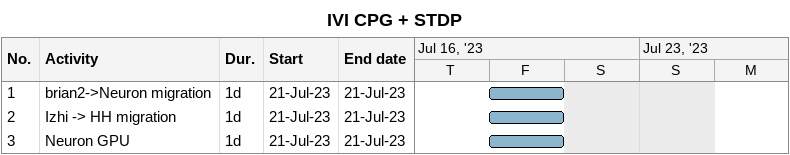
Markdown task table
IVI CPG + STDP

| ID | Task | Duration | Start | Finish |
|---|---|---|---|---|
| 1 | brian2->Neuron migration | 1d | 2023-07-21 | 2023-07-21 |
| 2 | Izhi -> HH migration | 1d | 2023-07-21 | 2023-07-21 |
| 3 | Neuron GPU | 1d | 2023-07-21 | 2023-07-21 |
